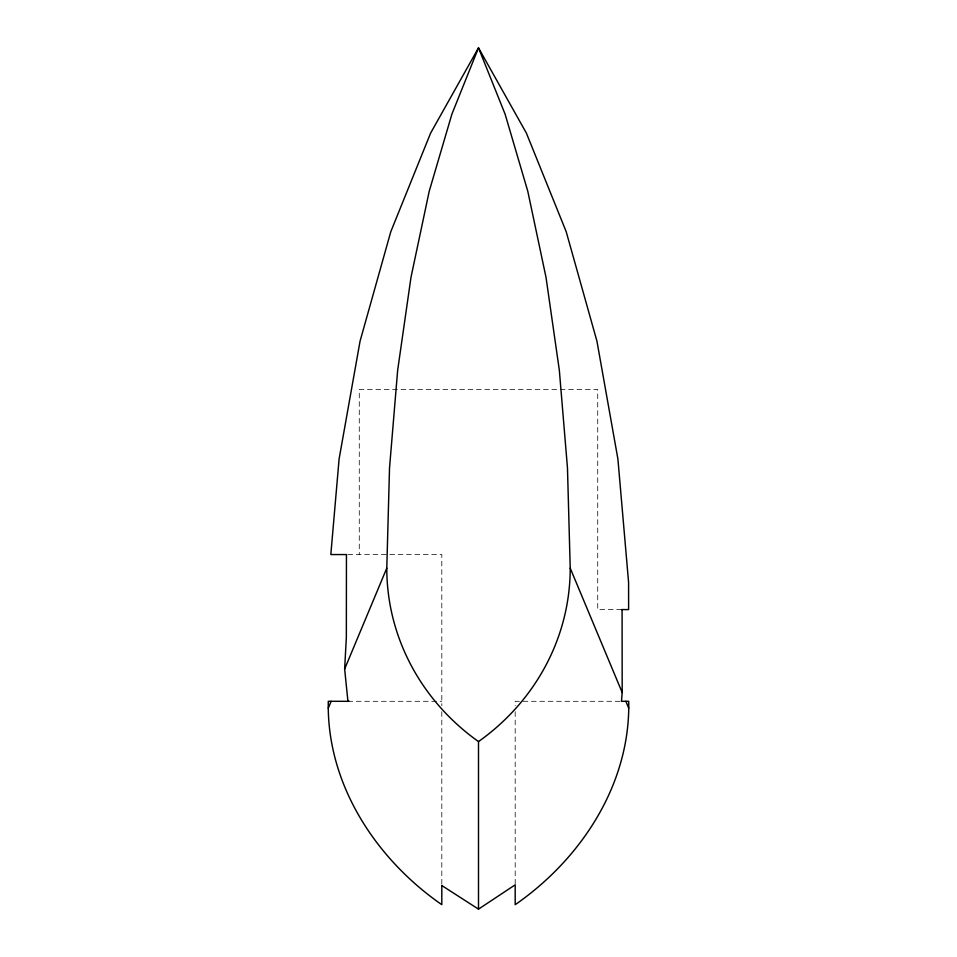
<?xml version="1.0" encoding="UTF-8"?>
<svg xmlns="http://www.w3.org/2000/svg" width="957" height="957" viewBox="0 0 957 957"><rect width="100%" height="100%" fill="white"/><g stroke="black" fill="none" stroke-linecap="round" stroke-linejoin="round"><path stroke-width="0.72" stroke-dasharray="4.79 3.59" d="M347.893 554.558L441.811 554.558L441.811 705.764M621.476 609.585L597.73 609.585L597.73 389.475L359.27 389.475L359.27 554.558M347.941 701.302L441.811 701.302M620.004 701.302L515.189 701.302L515.189 705.776M515.189 711.697L515.189 884.818M441.811 711.697L441.811 884.053"/><path stroke-width="1.44" d="M441.811 885.381L441.811 904.676C375.658 858.86 326.481 783.795 328.287 701.302L349.197 701.302M347.941 701.302L344.64 669.027L386.784 568.147L389.523 468.033L397.657 370.299L410.996 277.291L429.226 191.209L451.907 114.122L478.5 47.85L526.398 133.131L566.197 231.69L596.941 341.171L617.899 458.977L628.582 582.299L628.617 609.585L621.476 609.585M622.086 609.585L622.182 692.521L621.476 701.302L628.713 701.302C630.519 783.795 581.342 858.86 515.189 904.676L515.189 884.818L478.5 909.15L441.811 885.536M344.64 669.027L346.35 637.314L346.446 554.558L330.823 554.558L339.101 458.977L360.059 341.171L390.803 231.69L430.602 133.131L478.5 47.85L505.093 114.122L527.774 191.209L546.004 277.291L559.343 370.299L567.477 468.033L570.216 568.147L622.182 692.521M328.275 708.18L331.146 701.302M625.854 701.302L628.725 708.18M386.784 568.147A229.285 216.784 0 0 0 478.5 741.579L478.5 909.15M570.216 568.147A229.285 216.784 0 0 1 478.5 741.579"/></g></svg>
